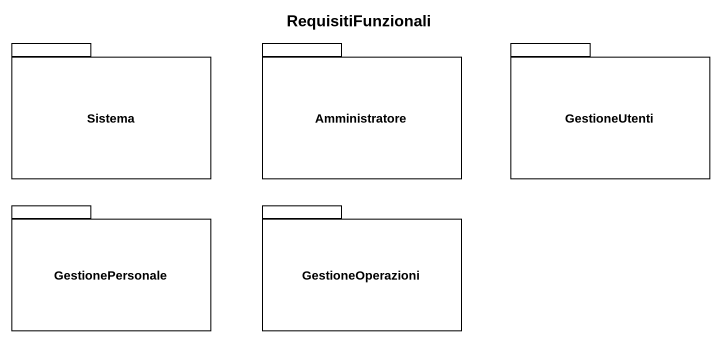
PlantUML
@startuml
title RequisitiFunzionali
package Sistema {
}
package Amministratore {
}
package GestioneUtenti {
}
package GestionePersonale {
}
package GestioneOperazioni {
}
@enduml
